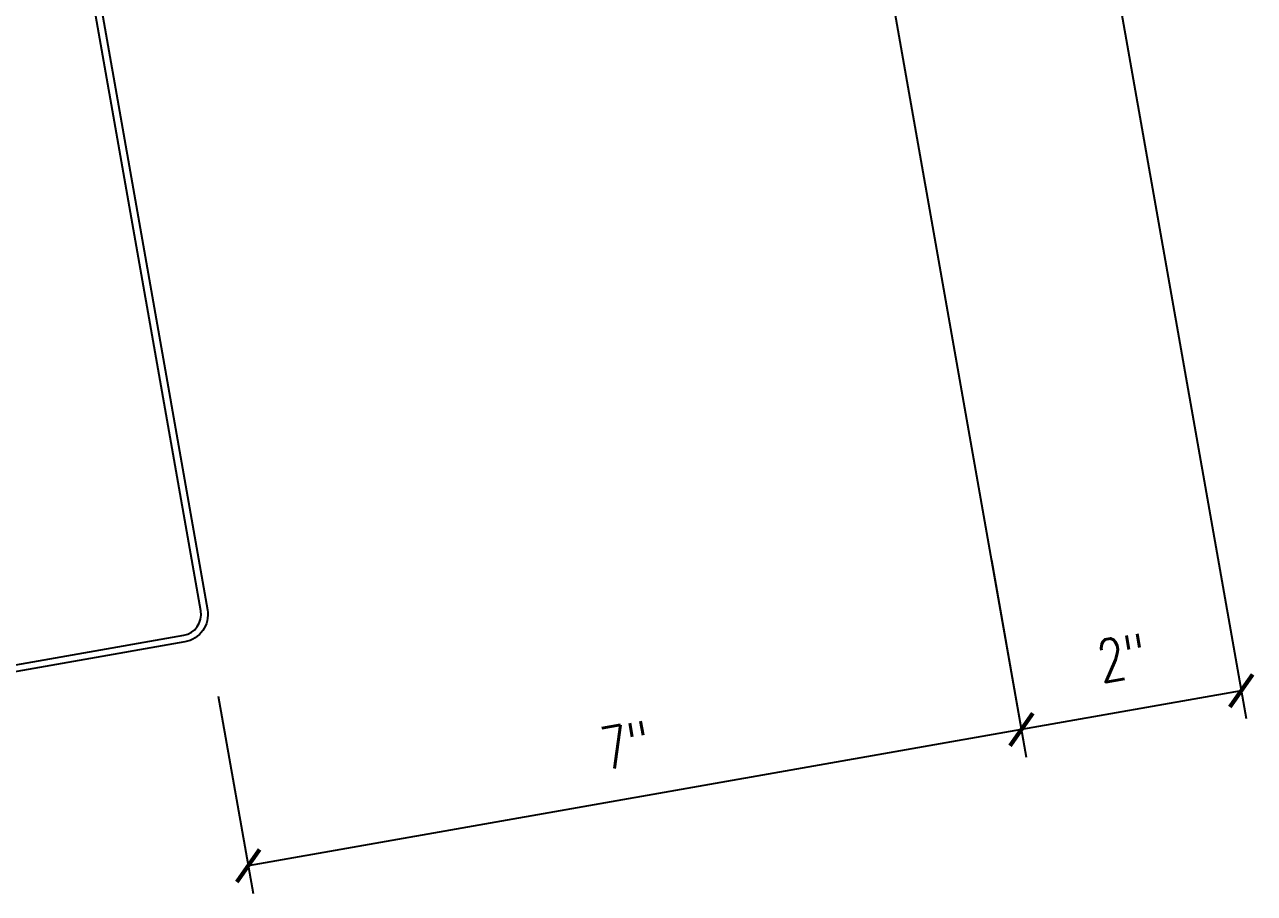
# Model space of a CAD drawing. Header units: inches. Extents: x 4.7 to 41.7, y 12.4 to 43.1.
# Drawn here: x 20.22 to 31.15, y 12.42 to 20.15 of the extents above; entities that cross this region are included whole.
import ezdxf

# ---------------------------------------------------------------- set-up
doc = ezdxf.new("R2010")
doc.units = ezdxf.units.IN
doc.header["$MEASUREMENT"] = 0
doc.layers.add('DIM', color=7, linetype='Continuous')
doc.layers.add('STLA', color=12, linetype='Continuous')
doc.styles.add('TEXT1', font='ROMANS.shx', dxfattribs={"width": 0.75, "height": 0.375})
doc.dimstyles.new('DETAIL', dxfattribs={"dimscale": 4, "dimtxt": 0.09375, "dimasz": 0.0625, "dimexe": 0.0625, "dimexo": 0.125, "dimgap": 0.0625, "dimtad": 1, "dimdec": 4, "dimzin": 3, "dimdsep": 46, "dimlunit": 4, "dimtxsty": 'TEXT1', "dimblk": 'ARCHTICK', "dimcen": 0.0625, "dimclrd": 7, "dimclre": 7, "dimclrt": 2, "dimadec": 0, "dimazin": 0, "dimtfac": 0.59375, "dimtdec": 4, "dimtmove": 0, "dimatfit": 3, "dimfxl": 0, "dimtolj": 1, "dimtzin": 3, "dimarcsym": 0})

# ---------------------------------------------------------------- blocks, each defined once
blk = doc.blocks.new('_ArchTick')
at = {"color": 0, "linetype": 'ByBlock', "const_width": 0.15}
blk.add_lwpolyline([(-0.5, -0.5), (0.5, 0.5)], dxfattribs=at)
blk = doc.blocks.new('*D26')
at = {"layer": 'DEFPOINTS', "color": 0}
for p in [(29.289, 24.132), (27.334, 23.787), (29.081, 13.881)]:
    blk.add_point(p, dxfattribs=at)
at = {"layer": 'DIM', "color": 7, "lineweight": -2}
for p, q in [((29.375, 23.639), (31.079, 13.979)), ((27.421, 23.295), (29.124, 13.635)), ((31.035, 14.226), (29.081, 13.881))]:
    blk.add_line(p, q, dxfattribs=at)
at = {"layer": 'DIM', "color": 7, "lineweight": -2, "xscale": 0.25, "yscale": 0.25, "zscale": 0.25}
for p, rotation in [((31.035, 14.226), 9.999999999999565), ((29.081, 13.881), 189.9999999999996)]:
    blk.add_blockref('_ArchTick', p, dxfattribs=dict(at, rotation=rotation))
at = {"layer": 'DIM', "color": 2, "insert": (29.976, 14.519), "char_height": 0.375, "attachment_point": 5, "rotation": 10, "style": 'TEXT1'}
blk.add_mtext('\\A1;2"', dxfattribs=at)
blk = doc.blocks.new('*D27')
at = {"layer": 'DEFPOINTS', "color": 0}
for p in [(28.728, 15.883), (21.855, 14.671), (22.208, 12.669)]:
    blk.add_point(p, dxfattribs=at)
at = {"layer": 'DIM', "color": 7, "lineweight": -2}
for p, q in [((28.815, 15.39), (29.124, 13.635)), ((21.942, 14.179), (22.251, 12.423)), ((29.081, 13.881), (22.208, 12.669))]:
    blk.add_line(p, q, dxfattribs=at)
at = {"layer": 'DIM', "color": 7, "lineweight": -2, "xscale": 0.25, "yscale": 0.25, "zscale": 0.25}
for p, rotation in [((29.081, 13.881), 9.999999999999964), ((22.208, 12.669), 190)]:
    blk.add_blockref('_ArchTick', p, dxfattribs=dict(at, rotation=rotation))
at = {"layer": 'DIM', "color": 2, "insert": (25.562, 13.741), "char_height": 0.375, "attachment_point": 5, "rotation": 10, "style": 'TEXT1'}
blk.add_mtext('\\A1;7"', dxfattribs=at)

msp = doc.modelspace()

# ---------------------------------------------------------------- linework, layer by layer
at = {"layer": 'STLA'}
msp.add_lwpolyline([(18.89849, 14.91521), (19.49959, 14.41083, 0.22169466), (19.65267, 14.36981), (21.63448, 14.71926, 0.41421356), (21.78658, 14.93647), (21.13493, 18.63216), (20.48328, 22.32784, -0.41421356), (20.68388, 22.61433), (22.41949, 22.92037, -0.22169466), (22.62139, 22.86627), (23.22249, 22.36188), (23.18405, 22.31607), (22.58295, 22.82046, 0.22169466), (22.42987, 22.86147), (20.69426, 22.55544, 0.41421356), (20.54217, 22.33823), (21.19382, 18.64254), (21.84547, 14.94685, -0.41421356), (21.64487, 14.66037), (19.66306, 14.31092, -0.22169466), (19.46115, 14.36502), (18.86005, 14.8694)], format="xyb", close=True, dxfattribs=at)

# ---------------------------------------------------------------- dimensions: what is measured, and where the dimension line sits
at = {"layer": 'DIM'}
for p1, p2, distance, picture, middle in [((29.28862, 24.13158), (27.33399, 23.78692), 10.0587, '*D26', (29.97581, 14.51939)), ((28.72768, 15.8829), (21.85471, 14.67101), 2.03274, '*D27', (25.56201, 13.74112))]:
    dim = msp.add_aligned_dim(p1=p1, p2=p2, distance=distance, dimstyle='DETAIL', override={"dimfrac": 2}, dxfattribs=at)
    dim.commit()
    dim.dimension.update_dxf_attribs({"geometry": picture, "text_midpoint": middle})

doc.saveas('drawing.dxf')
